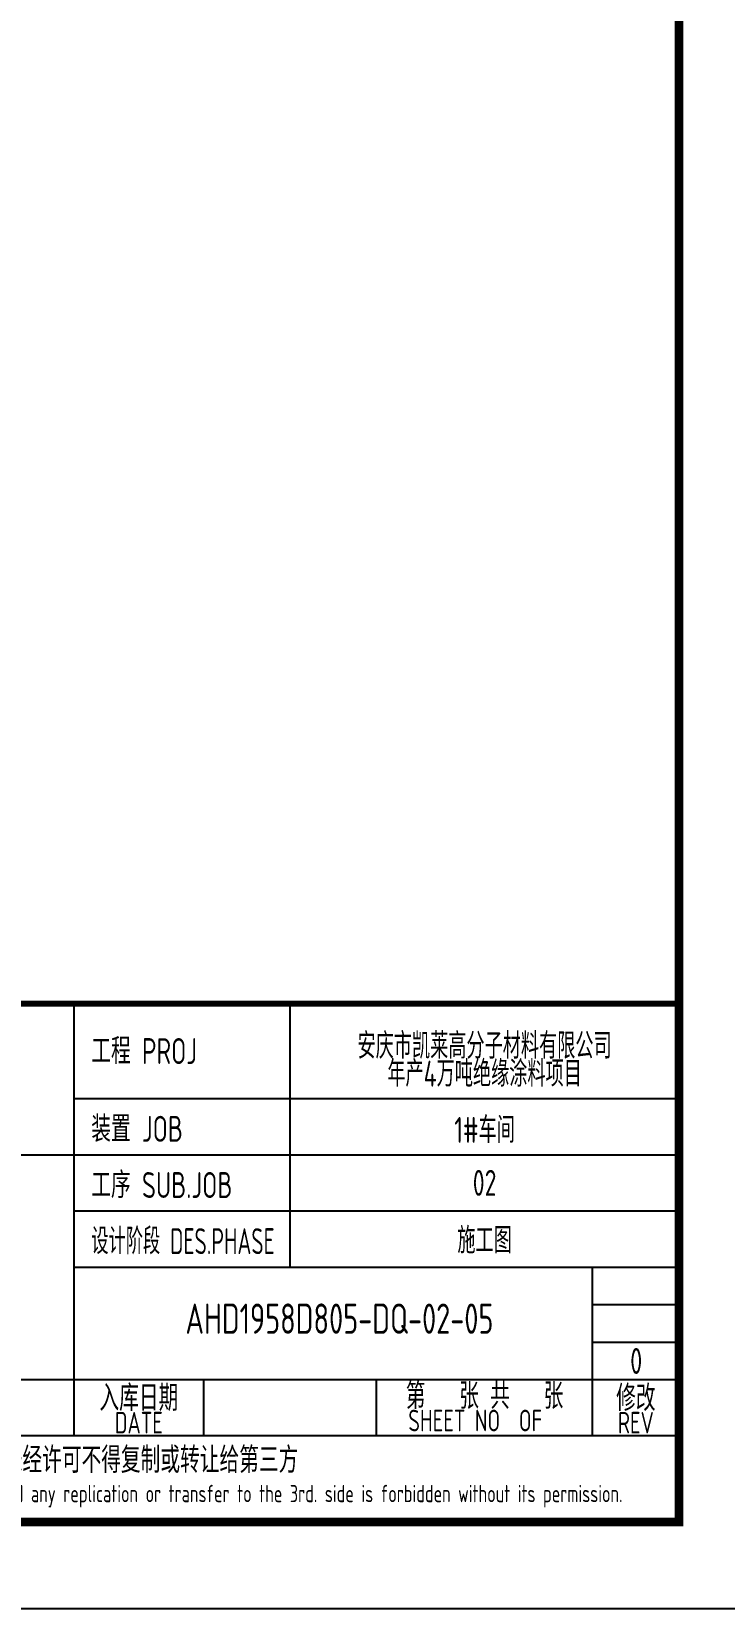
# Model space of a CAD drawing. Extents: x 1234595 to 2088511, y -80443 to 75292.
# Drawn here: x 1513763 to 1521779, y -60601 to -42353 of the extents above; entities that cross this region are included whole.
import ezdxf
from ezdxf.enums import TextEntityAlignment as Align

# ---------------------------------------------------------------- set-up
doc = ezdxf.new("R2010")
doc.units = 0
doc.header["$LTSCALE"] = 1000
doc.header["$MEASUREMENT"] = 0
doc.layers.get('0').update_dxf_attribs({"linetype": 'CONTINUOUS'})
doc.layers.add('AXIS', color=3, linetype='CONTINUOUS')
doc.layers.add('PUB_TITLE', color=4, linetype='CONTINUOUS')
doc.styles.add('AHD', font='sceie.shx', dxfattribs={"width": 0.7, "bigfont": 'sceic.shx'})
doc.styles.add('sceie', font='sceie.shx', dxfattribs={"width": 0.7, "bigfont": 'sceic.shx'})
doc.styles.add('TSSD_Rein', font='Tssdeng.shx', dxfattribs={"width": 0.7, "bigfont": 'hztxt.shx'})

msp = doc.modelspace()

# ---------------------------------------------------------------- linework, layer by layer
for p, q in [((1514254.2, -58600.6), (1514254.2, -53600.6)), ((1516754.2, -56650.6), (1516754.2, -53600.6)), ((1521254.2, -59600.6), (1521254.2, -53600.6)), ((1514254.2, -54700.6), (1521254.2, -54700.6)), ((1503254.2, -55350.6), (1521254.2, -55350.6)), ((1514254.2, -56000.6), (1521254.2, -56000.6)), ((1514254.2, -56650.6), (1521254.2, -56650.6)), ((1520254.2, -58600.6), (1520254.2, -56650.6)), ((1520254.2, -57083.9), (1521254.2, -57083.9)), ((1520254.2, -57517.3), (1521254.2, -57517.3)), ((1503254.2, -57950.6), (1521254.2, -57950.6)), ((1515754.2, -58600.6), (1515754.2, -57950.6)), ((1517754.2, -58600.6), (1517754.2, -57950.6)), ((1503254.2, -58600.6), (1521254.2, -58600.6)), ((1503254.2, -59600.6), (1521254.2, -59600.6))]:
    msp.add_line(p, q)
msp.add_lwpolyline([(1521254.2, -53600.6, 70, 70, 0), (1503254.2, -53600.6, 70, 70, 0), (1503254.2, -59600.6, 0, 0, 0)], format="xyseb")
at = {"layer": 'PUB_TITLE', "color": 4}
msp.add_lwpolyline([(1438154.2, -60600.6), (1522254.2, -60600.6), (1522254.2, -1200.6), (1438154.2, -1200.6)], close=True, dxfattribs=at)
at = {"layer": 'PUB_TITLE', "color": 4, "const_width": 100}
msp.add_lwpolyline([(1440654.2, -59600.6), (1521254.2, -59600.6), (1521254.2, -2200.6), (1440654.2, -2200.6)], close=True, dxfattribs=at)

# ---------------------------------------------------------------- texts
at = {"style": 'AHD'}
for s, width, p in [('工程 PROJ', 0.8, (1514454.2, -54300.6)), ('工程 PROJ', 0.8, (1514454.2, -54300.6)), ('装置 JOB', 0.8, (1514454.2, -55200.6)), ('装置 JOB', 0.8, (1514454.2, -55200.6)), ('工序 SUB.JOB', 0.8, (1514454.2, -55850.6)), ('工序 SUB.JOB', 0.8, (1514454.2, -55850.6)), ('设计阶段 DES.PHASE', 0.7, (1514454.2, -56500.6)), ('设计阶段 DES.PHASE', 0.7, (1514454.2, -56500.6))]:
    msp.add_text(s, height=300, dxfattribs=dict(at, width=width)).set_placement(p)
at = {"style": 'AHD', "width": 0.8}
for s, height, p in [('入库日期', 300, (1515004.2, -58150.6)), ('入库日期', 300, (1515004.2, -58150.6)), ('第   张 共   张', 300, (1519004.2, -58125.6)), ('修改', 300, (1520754.2, -58150.6)), ('修改', 300, (1520754.2, -58150.6)), ('DATE', 250, (1515004.2, -58450.6)), ('DATE', 250, (1515004.2, -58450.6)), ('SHEET NO  OF  ', 250, (1519004.2, -58425.6)), ('SHEET NO  OF  ', 250, (1519004.2, -58425.6)), ('REV', 250, (1520754.2, -58450.6)), ('REV', 250, (1520754.2, -58450.6)), ('本文件专有权属安徽华东化工医药工程有限责任公司所有,未经许可不得复制或转让给第三方', 300, (1512254.2, -58900.6)), ('本文件专有权属安徽华东化工医药工程有限责任公司所有,未经许可不得复制或转让给第三方', 300, (1512254.2, -58900.6)), ('The proprietary right of this document belongs to Anhui Huadong Chemical And Medical Engineering  Co.,Ltd.  and any replication or transfer to the 3rd. side is forbidden without its permission. ', 200, (1512254.2, -59300.6)), ('The proprietary right of this document belongs to Anhui Huadong Chemical And Medical Engineering  Co.,Ltd.  and any replication or transfer to the 3rd. side is forbidden without its permission. ', 200, (1512254.2, -59300.6))]:
    msp.add_text(s, height=height, dxfattribs=at).set_placement(p, align=Align.MIDDLE)
at = {"width": 0.8}
for tag, text, height, style, p in [('AHD1958D805-DQ-02-05', '200320-02-040', 350, 'sceie', (1517325, -57246.9)), ('0', '0', 300, 'AHD', (1520758.3, -57736.7)), ('0', '0', 300, 'AHD', (1520758.3, -57736.7))]:
    msp.add_attdef(tag, text=text, height=height, dxfattribs=dict(at, style=style)).set_placement(p, align=Align.MIDDLE)
at = {"layer": 'AXIS', "style": 'TSSD_Rein', "width": 0.7}
for s, p in [('安庆市凯莱高分子材料有限公司', (1519004.2, -54073)), ('年产4万吨绝缘涂料项目', (1519004.2, -54396.1)), ('1#车间', (1519004.2, -55046.8)), ('02', (1519004.2, -55675.6)), ('施工图', (1519004.2, -56325.6))]:
    msp.add_text(s, height=300, dxfattribs=at).set_placement(p, align=Align.MIDDLE)

doc.saveas('drawing.dxf')
